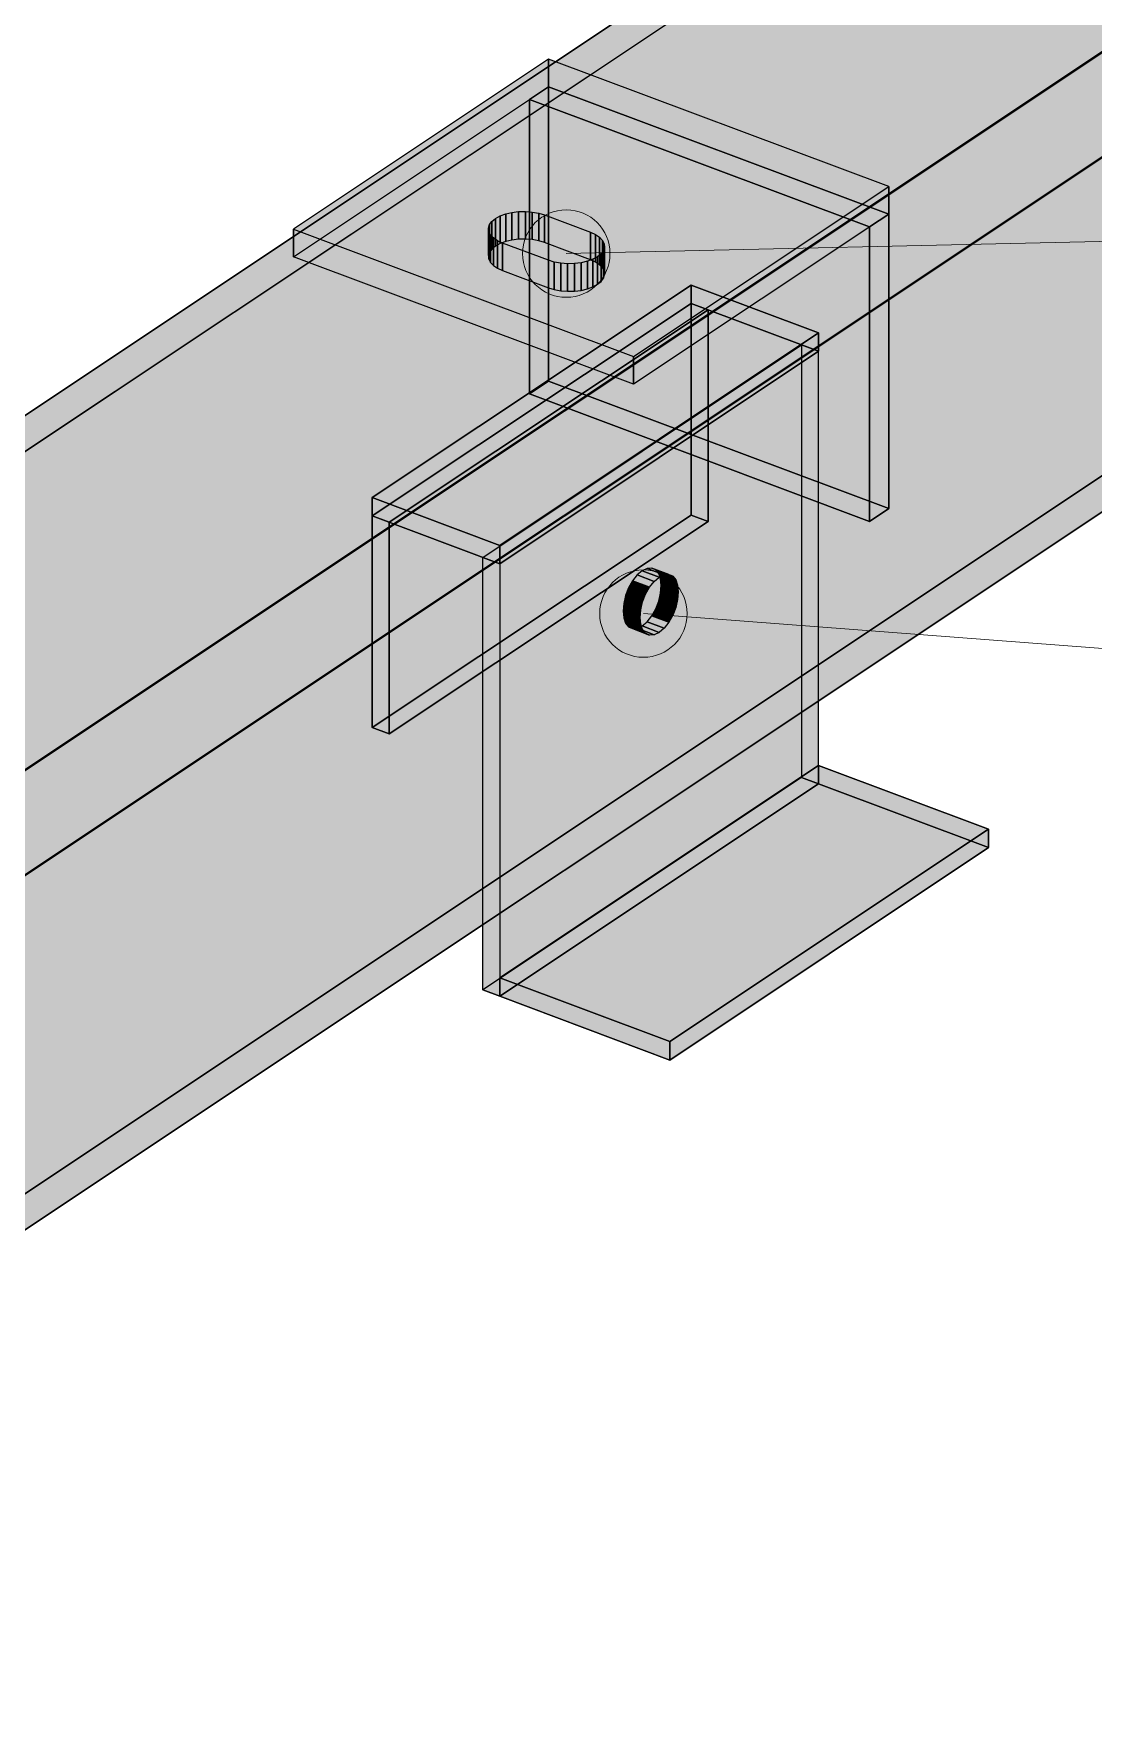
# Model space of a CAD drawing. Header units: millimetres. Extents: x 50 to 612415, y 2 to 4150.
# Drawn here: x 506157.2 to 506290.4, y 2927.3 to 3138.7 of the extents above; entities that cross this region are included whole.
import ezdxf

# ---------------------------------------------------------------- set-up
doc = ezdxf.new("R2010")
doc.units = ezdxf.units.MM
for name, color, linetype, lineweight in [('DIM', 7, 'Continuous', 13), ('HATCH', 8, 'Continuous', 9), ('OUTLINE', 7, 'Continuous', 25)]:
    doc.layers.add(name, color=color, linetype=linetype, lineweight=lineweight)

msp = doc.modelspace()

# ---------------------------------------------------------------- hatches: boundary and pattern name
at = {"layer": 'HATCH', "true_color": 0x46848e}
for points in [[(506092.825, 2990.621), (506092.825, 3048.495), (506471.332, 3300.833), (506471.332, 3242.959)], [(506094.963, 3045.378), (506094.963, 2992.134), (506473.47, 3244.472), (506473.47, 3297.716)], [(506135.594, 3032.456), (506135.594, 2974.583), (506514.101, 3226.921), (506514.101, 3284.794)], [(506133.455, 2977.7), (506133.455, 3030.943), (506511.962, 3283.281), (506511.962, 3230.038)], [(506189.857, 3110.631), (506221.934, 3132.015), (506221.934, 3135.488), (506189.857, 3114.103)], [(506221.934, 3094.976), (506219.528, 3093.372), (506219.528, 3130.412), (506221.934, 3132.015)], [(506264.703, 3115.977), (506232.626, 3094.592), (506232.626, 3098.065), (506264.703, 3119.449)], [(506262.297, 3077.334), (506264.703, 3078.938), (506264.703, 3115.977), (506262.297, 3114.373)], [(506214.985, 3109.521), (506215.496, 3109.172), (506215.496, 3112.644), (506214.985, 3112.993)], [(506228.349, 3109.603), (506227.837, 3109.951), (506227.837, 3113.424), (506228.349, 3113.075)], [(506239.844, 3104.751), (506199.747, 3078.02), (506199.747, 3080.335), (506239.844, 3107.066)], [(506239.844, 3078.129), (506199.747, 3051.398), (506199.747, 3078.02), (506239.844, 3104.751)], [(506201.886, 3050.596), (506241.982, 3077.327), (506241.982, 3103.949), (506201.886, 3077.218)], [(506253.744, 3099.538), (506253.744, 3045.137), (506213.647, 3018.406)], [(506235.397, 3066.332), (506253.744, 3099.538), (506213.647, 3018.406)], [(506234.898, 3071.463), (506213.647, 3072.808), (506253.744, 3099.538)], [(506215.786, 3072.006), (506255.882, 3098.737), (506255.882, 3101.052), (506215.786, 3074.321)], [(506235.397, 3071.243), (506234.898, 3071.463), (506253.744, 3099.538)], [(506235.397, 3066.332), (506235.779, 3067.306), (506253.744, 3099.538)], [(506235.779, 3070.779), (506235.397, 3071.243), (506253.744, 3099.538)], [(506235.779, 3067.306), (506236.019, 3068.304), (506253.744, 3099.538)], [(506236.019, 3070.101), (506235.779, 3070.779), (506253.744, 3099.538)], [(506236.019, 3068.304), (506236.101, 3069.257), (506253.744, 3099.538)], [(506236.101, 3069.257), (506236.019, 3070.101), (506253.744, 3099.538)], [(506215.786, 3017.605), (506255.882, 3044.335), (506255.882, 3098.737)], [(506215.786, 3017.605), (506255.882, 3098.737), (506237.535, 3065.53)], [(506255.882, 3098.737), (506215.786, 3072.006), (506237.037, 3070.661)], [(506255.882, 3098.737), (506237.037, 3070.661), (506237.535, 3070.441)], [(506255.882, 3098.737), (506237.917, 3066.504), (506237.535, 3065.53)], [(506255.882, 3098.737), (506237.535, 3070.441), (506237.917, 3069.977)], [(506255.882, 3098.737), (506238.158, 3067.502), (506237.917, 3066.504)], [(506255.882, 3098.737), (506237.917, 3069.977), (506238.158, 3069.3)], [(506255.882, 3098.737), (506238.24, 3068.455), (506238.158, 3067.502)], [(506255.882, 3098.737), (506238.158, 3069.3), (506238.24, 3068.455)], [(506234.898, 3071.463), (506234.318, 3071.423), (506213.647, 3072.808)], [(506234.318, 3071.423), (506233.695, 3071.126), (506213.647, 3072.808)], [(506233.695, 3071.126), (506233.073, 3070.593), (506213.647, 3072.808)], [(506233.073, 3070.593), (506232.493, 3069.859), (506213.647, 3072.808)], [(506231.612, 3068.001), (506213.647, 3018.406), (506213.647, 3072.808)], [(506232.493, 3069.859), (506231.994, 3068.975), (506213.647, 3072.808)], [(506231.994, 3068.975), (506231.612, 3068.001), (506213.647, 3072.808)], [(506215.786, 3072.006), (506236.457, 3070.621), (506237.037, 3070.661)], [(506215.786, 3072.006), (506235.834, 3070.324), (506236.457, 3070.621)], [(506215.786, 3072.006), (506235.211, 3069.791), (506235.834, 3070.324)], [(506215.786, 3072.006), (506234.631, 3069.057), (506235.211, 3069.791)], [(506215.786, 3072.006), (506215.786, 3017.605), (506233.75, 3067.199)], [(506215.786, 3072.006), (506234.133, 3068.173), (506234.631, 3069.057)], [(506215.786, 3072.006), (506233.75, 3067.199), (506234.133, 3068.173)], [(506236.101, 3069.257), (506236.019, 3070.101), (506238.158, 3069.3), (506238.24, 3068.455)], [(506231.612, 3068.001), (506231.372, 3067.003), (506213.647, 3018.406)], [(506231.372, 3067.003), (506231.29, 3066.05), (506213.647, 3018.406)], [(506234.898, 3065.448), (506235.397, 3066.332), (506213.647, 3018.406)], [(506213.647, 3018.406), (506231.29, 3066.05), (506231.372, 3065.206)], [(506215.786, 3017.605), (506233.51, 3066.201), (506233.75, 3067.199)], [(506215.786, 3017.605), (506233.428, 3065.248), (506233.51, 3066.201)], [(506231.29, 3066.05), (506231.372, 3065.206), (506233.51, 3064.404), (506233.428, 3065.248)], [(506234.318, 3064.715), (506234.898, 3065.448), (506213.647, 3018.406)], [(506213.647, 3018.406), (506231.372, 3065.206), (506231.612, 3064.528)], [(506233.695, 3064.181), (506234.318, 3064.715), (506213.647, 3018.406)], [(506213.647, 3018.406), (506231.612, 3064.528), (506231.994, 3064.064)], [(506233.073, 3063.884), (506233.695, 3064.181), (506213.647, 3018.406)], [(506231.994, 3064.064), (506232.493, 3063.844), (506213.647, 3018.406)], [(506232.493, 3063.844), (506233.073, 3063.884), (506213.647, 3018.406)], [(506215.786, 3017.605), (506237.535, 3065.53), (506237.037, 3064.646)], [(506233.51, 3064.404), (506233.428, 3065.248), (506215.786, 3017.605)], [(506215.786, 3017.605), (506237.037, 3064.646), (506236.457, 3063.913)], [(506233.75, 3063.726), (506233.51, 3064.404), (506215.786, 3017.605)], [(506215.786, 3017.605), (506236.457, 3063.913), (506235.834, 3063.379)], [(506234.133, 3063.262), (506233.75, 3063.726), (506215.786, 3017.605)], [(506215.786, 3017.605), (506235.834, 3063.379), (506235.211, 3063.082)], [(506215.786, 3017.605), (506234.631, 3063.042), (506234.133, 3063.262)], [(506215.786, 3017.605), (506235.211, 3063.082), (506234.631, 3063.042)], [(506255.882, 3044.335), (506215.786, 3017.605), (506215.786, 3019.92), (506255.882, 3046.65)], [(506237.17, 3009.585), (506277.267, 3036.316), (506277.267, 3038.631), (506237.17, 3011.9)]]:
    msp.add_hatch(color=145, dxfattribs=at).paths.add_polyline_path(points)
at = {"layer": 'HATCH', "true_color": 0x468f99}
for points in [[(506092.825, 3048.495), (506135.594, 3032.456), (506514.101, 3284.794), (506471.332, 3300.833)], [(506133.455, 3030.943), (506094.963, 3045.378), (506473.47, 3297.716), (506511.962, 3283.281)], [(506094.963, 2992.134), (506133.455, 2977.7), (506511.962, 3230.038), (506473.47, 3244.472)], [(506135.594, 2974.583), (506092.825, 2990.621), (506471.332, 3242.959), (506514.101, 3226.921)], [(506221.934, 3135.488), (506189.857, 3114.103), (506218.156, 3116.3)], [(506221.934, 3135.488), (506218.156, 3116.3), (506219.02, 3116.319)], [(506221.934, 3135.488), (506219.02, 3116.319), (506219.874, 3116.253)], [(506221.934, 3135.488), (506219.874, 3116.253), (506220.687, 3116.105)], [(506221.934, 3135.488), (506220.687, 3116.105), (506221.426, 3115.881)], [(506221.934, 3135.488), (506221.426, 3115.881), (506227.2, 3113.716)], [(506264.703, 3119.449), (506221.934, 3135.488), (506228.92, 3112.263)], [(506221.934, 3135.488), (506227.2, 3113.716), (506227.837, 3113.424)], [(506221.934, 3135.488), (506227.837, 3113.424), (506228.349, 3113.075)], [(506221.934, 3135.488), (506228.349, 3113.075), (506228.714, 3112.683)], [(506221.934, 3135.488), (506228.714, 3112.683), (506228.92, 3112.263)], [(506218.156, 3112.827), (506189.857, 3110.631), (506221.934, 3132.015)], [(506219.02, 3112.846), (506218.156, 3112.827), (506221.934, 3132.015)], [(506219.874, 3112.78), (506219.02, 3112.846), (506221.934, 3132.015)], [(506221.934, 3132.015), (506219.528, 3130.412), (506262.297, 3114.373)], [(506220.687, 3112.633), (506219.874, 3112.78), (506221.934, 3132.015)], [(506221.426, 3112.408), (506220.687, 3112.633), (506221.934, 3132.015)], [(506227.2, 3110.243), (506221.426, 3112.408), (506221.934, 3132.015)], [(506221.934, 3132.015), (506262.297, 3114.373), (506264.703, 3115.977)], [(506228.92, 3108.791), (506221.934, 3132.015), (506264.703, 3115.977)], [(506227.837, 3109.951), (506227.2, 3110.243), (506221.934, 3132.015)], [(506228.349, 3109.603), (506227.837, 3109.951), (506221.934, 3132.015)], [(506228.714, 3109.211), (506228.349, 3109.603), (506221.934, 3132.015)], [(506228.92, 3108.791), (506228.714, 3109.211), (506221.934, 3132.015)], [(506264.703, 3119.449), (506227.498, 3110.309), (506226.801, 3110.054)], [(506232.626, 3098.065), (506264.703, 3119.449), (506226.801, 3110.054)], [(506264.703, 3119.449), (506228.082, 3110.628), (506227.498, 3110.309)], [(506264.703, 3119.449), (506228.531, 3110.998), (506228.082, 3110.628)], [(506264.703, 3119.449), (506228.826, 3111.404), (506228.531, 3110.998)], [(506264.703, 3119.449), (506228.958, 3111.831), (506228.826, 3111.404)], [(506264.703, 3119.449), (506228.92, 3112.263), (506228.958, 3111.831)], [(506189.857, 3114.103), (506217.316, 3116.197), (506218.156, 3116.3)], [(506189.857, 3114.103), (506216.533, 3116.014), (506217.316, 3116.197)], [(506189.857, 3114.103), (506215.835, 3115.759), (506216.533, 3116.014)], [(506189.857, 3114.103), (506215.251, 3115.44), (506215.835, 3115.759)], [(506214.803, 3115.07), (506215.251, 3115.44), (506189.857, 3114.103)], [(506214.507, 3114.664), (506214.803, 3115.07), (506189.857, 3114.103)], [(506214.376, 3114.237), (506214.507, 3114.664), (506189.857, 3114.103)], [(506214.414, 3113.805), (506214.376, 3114.237), (506189.857, 3114.103)], [(506226.801, 3106.581), (506227.498, 3106.837), (506264.703, 3115.977)], [(506226.801, 3106.581), (506264.703, 3115.977), (506232.626, 3094.592)], [(506227.498, 3106.837), (506228.082, 3107.156), (506264.703, 3115.977)], [(506228.082, 3107.156), (506228.531, 3107.525), (506264.703, 3115.977)], [(506228.531, 3107.525), (506228.826, 3107.932), (506264.703, 3115.977)], [(506228.826, 3107.932), (506228.958, 3108.359), (506264.703, 3115.977)], [(506228.958, 3108.359), (506228.92, 3108.791), (506264.703, 3115.977)], [(506189.857, 3114.103), (506214.619, 3113.385), (506214.414, 3113.805)], [(506189.857, 3114.103), (506214.985, 3112.993), (506214.619, 3113.385)], [(506189.857, 3114.103), (506232.626, 3098.065), (506214.985, 3112.993)], [(506218.156, 3112.827), (506217.316, 3112.725), (506189.857, 3110.631)], [(506217.316, 3112.725), (506216.533, 3112.542), (506189.857, 3110.631)], [(506216.533, 3112.542), (506215.835, 3112.286), (506189.857, 3110.631)], [(506215.835, 3112.286), (506215.251, 3111.967), (506189.857, 3110.631)], [(506232.626, 3098.065), (506215.496, 3112.644), (506214.985, 3112.993)], [(506232.626, 3098.065), (506216.133, 3112.352), (506215.496, 3112.644)], [(506232.626, 3098.065), (506221.907, 3110.187), (506216.133, 3112.352)], [(506189.857, 3110.631), (506215.251, 3111.967), (506214.803, 3111.598)], [(506189.857, 3110.631), (506214.803, 3111.598), (506214.507, 3111.191)], [(506189.857, 3110.631), (506214.507, 3111.191), (506214.376, 3110.764)], [(506189.857, 3110.631), (506214.376, 3110.764), (506214.414, 3110.332)], [(506214.414, 3110.332), (506214.619, 3109.912), (506189.857, 3110.631)], [(506214.619, 3109.912), (506214.985, 3109.521), (506189.857, 3110.631)], [(506214.985, 3109.521), (506232.626, 3094.592), (506189.857, 3110.631)], [(506232.626, 3098.065), (506222.646, 3109.963), (506221.907, 3110.187)], [(506232.626, 3098.065), (506223.459, 3109.815), (506222.646, 3109.963)], [(506232.626, 3098.065), (506226.801, 3110.054), (506226.017, 3109.871)], [(506214.985, 3109.521), (506215.496, 3109.172), (506232.626, 3094.592)], [(506215.496, 3109.172), (506216.133, 3108.88), (506232.626, 3094.592)], [(506216.133, 3108.88), (506221.907, 3106.715), (506232.626, 3094.592)], [(506232.626, 3098.065), (506224.314, 3109.749), (506223.459, 3109.815)], [(506232.626, 3098.065), (506225.177, 3109.768), (506224.314, 3109.749)], [(506232.626, 3098.065), (506226.017, 3109.871), (506225.177, 3109.768)], [(506239.844, 3107.066), (506199.747, 3080.335), (506215.786, 3074.321)], [(506239.844, 3107.066), (506215.786, 3074.321), (506255.882, 3101.052)], [(506221.907, 3106.715), (506222.646, 3106.491), (506232.626, 3094.592)], [(506222.646, 3106.491), (506223.459, 3106.343), (506232.626, 3094.592)], [(506223.459, 3106.343), (506224.314, 3106.277), (506232.626, 3094.592)], [(506224.314, 3106.277), (506225.177, 3106.296), (506232.626, 3094.592)], [(506225.177, 3106.296), (506226.017, 3106.399), (506232.626, 3094.592)], [(506226.017, 3106.399), (506226.801, 3106.581), (506232.626, 3094.592)], [(506239.844, 3104.751), (506199.747, 3078.02), (506201.886, 3077.218)], [(506215.786, 3072.006), (506199.747, 3078.02), (506239.844, 3104.751)], [(506239.844, 3104.751), (506201.886, 3077.218), (506241.982, 3103.949)], [(506255.882, 3098.737), (506215.786, 3072.006), (506239.844, 3104.751)], [(506213.647, 3072.808), (506253.744, 3099.538), (506255.882, 3098.737), (506215.786, 3072.006)], [(506262.297, 3077.334), (506219.528, 3093.372), (506221.934, 3094.976)], [(506264.703, 3078.938), (506262.297, 3077.334), (506221.934, 3094.976)], [(506201.886, 3050.596), (506199.747, 3051.398), (506239.844, 3078.129)], [(506241.982, 3077.327), (506201.886, 3050.596), (506239.844, 3078.129)], [(506255.882, 3046.65), (506215.786, 3019.92), (506237.17, 3011.9)], [(506255.882, 3046.65), (506237.17, 3011.9), (506277.267, 3038.631)], [(506253.744, 3045.137), (506213.647, 3018.406), (506215.786, 3017.605), (506255.882, 3044.335)], [(506237.17, 3009.585), (506215.786, 3017.605), (506255.882, 3044.335)], [(506277.267, 3036.316), (506237.17, 3009.585), (506255.882, 3044.335)]]:
    msp.add_hatch(color=135, dxfattribs=at).paths.add_polyline_path(points)
at = {"layer": 'HATCH', "true_color": 0x468690}
for points in [[(506221.934, 3132.015), (506264.703, 3115.977), (506264.703, 3119.449), (506221.934, 3135.488)], [(506264.703, 3078.938), (506221.934, 3094.976), (506221.934, 3132.015), (506264.703, 3115.977)], [(506219.528, 3093.372), (506262.297, 3077.334), (506262.297, 3114.373), (506219.528, 3130.412)], [(506216.533, 3112.542), (506215.835, 3112.286), (506215.835, 3115.759), (506216.533, 3116.014)], [(506227.2, 3110.243), (506221.426, 3112.408), (506221.426, 3115.881), (506227.2, 3113.716)], [(506232.626, 3094.592), (506189.857, 3110.631), (506189.857, 3114.103), (506232.626, 3098.065)], [(506216.133, 3108.88), (506221.907, 3106.715), (506221.907, 3110.187), (506216.133, 3112.352)], [(506226.801, 3106.581), (506227.498, 3106.837), (506227.498, 3110.309), (506226.801, 3110.054)], [(506255.882, 3098.737), (506239.844, 3104.751), (506239.844, 3107.066), (506255.882, 3101.052)], [(506241.982, 3077.327), (506239.844, 3078.129), (506239.844, 3104.751), (506241.982, 3103.949)], [(506253.744, 3099.538), (506253.744, 3045.137), (506255.882, 3044.335), (506255.882, 3098.737)], [(506199.747, 3078.02), (506215.786, 3072.006), (506215.786, 3074.321), (506199.747, 3080.335)], [(506199.747, 3051.398), (506201.886, 3050.596), (506201.886, 3077.218), (506199.747, 3078.02)], [(506213.647, 3018.406), (506213.647, 3072.808), (506215.786, 3072.006), (506215.786, 3017.605)], [(506277.267, 3036.316), (506255.882, 3044.335), (506255.882, 3046.65), (506277.267, 3038.631)], [(506215.786, 3017.605), (506237.17, 3009.585), (506237.17, 3011.9), (506215.786, 3019.92)]]:
    msp.add_hatch(color=145, dxfattribs=at).paths.add_polyline_path(points)
at = {"layer": 'HATCH', "true_color": 0x468892}
for points in [[(506218.156, 3112.827), (506217.316, 3112.725), (506217.316, 3116.197), (506218.156, 3116.3)], [(506219.02, 3112.846), (506218.156, 3112.827), (506218.156, 3116.3), (506219.02, 3116.319)], [(506219.874, 3112.78), (506219.02, 3112.846), (506219.02, 3116.319), (506219.874, 3116.253)], [(506223.459, 3106.343), (506224.314, 3106.277), (506224.314, 3109.749), (506223.459, 3109.815)], [(506224.314, 3106.277), (506225.177, 3106.296), (506225.177, 3109.768), (506224.314, 3109.749)], [(506225.177, 3106.296), (506226.017, 3106.399), (506226.017, 3109.871), (506225.177, 3109.768)], [(506236.019, 3068.304), (506236.101, 3069.257), (506238.24, 3068.455), (506238.158, 3067.502)], [(506231.372, 3067.003), (506231.29, 3066.05), (506233.428, 3065.248), (506233.51, 3066.201)]]:
    msp.add_hatch(color=145, dxfattribs=at).paths.add_polyline_path(points)
at = {"layer": 'HATCH', "true_color": 0x46808a}
for points in [[(506214.507, 3111.191), (506214.376, 3110.764), (506214.376, 3114.237), (506214.507, 3114.664)], [(506228.826, 3107.932), (506228.958, 3108.359), (506228.958, 3111.831), (506228.826, 3111.404)]]:
    msp.add_hatch(color=137, dxfattribs=at).paths.add_polyline_path(points)
at = {"layer": 'HATCH', "true_color": 0x467f89}
for points in [[(506214.376, 3110.764), (506214.414, 3110.332), (506214.414, 3113.805), (506214.376, 3114.237)], [(506228.958, 3108.359), (506228.92, 3108.791), (506228.92, 3112.263), (506228.958, 3111.831)]]:
    msp.add_hatch(color=137, dxfattribs=at).paths.add_polyline_path(points)
at = {"layer": 'HATCH', "true_color": 0x46828c}
for points in [[(506214.803, 3111.598), (506214.507, 3111.191), (506214.507, 3114.664), (506214.803, 3115.07)], [(506228.531, 3107.525), (506228.826, 3107.932), (506228.826, 3111.404), (506228.531, 3110.998)]]:
    msp.add_hatch(color=145, dxfattribs=at).paths.add_polyline_path(points)
at = {"layer": 'HATCH', "true_color": 0x46848d}
for points in [[(506215.251, 3111.967), (506214.803, 3111.598), (506214.803, 3115.07), (506215.251, 3115.44)], [(506228.082, 3107.156), (506228.531, 3107.525), (506228.531, 3110.998), (506228.082, 3110.628)]]:
    msp.add_hatch(color=145, dxfattribs=at).paths.add_polyline_path(points)
at = {"layer": 'HATCH', "true_color": 0x46858f}
for points in [[(506215.835, 3112.286), (506215.251, 3111.967), (506215.251, 3115.44), (506215.835, 3115.759)], [(506227.498, 3106.837), (506228.082, 3107.156), (506228.082, 3110.628), (506227.498, 3110.309)]]:
    msp.add_hatch(color=145, dxfattribs=at).paths.add_polyline_path(points)
at = {"layer": 'HATCH', "true_color": 0x468791}
for points in [[(506217.316, 3112.725), (506216.533, 3112.542), (506216.533, 3116.014), (506217.316, 3116.197)], [(506220.687, 3112.633), (506219.874, 3112.78), (506219.874, 3116.253), (506220.687, 3116.105)], [(506221.426, 3112.408), (506220.687, 3112.633), (506220.687, 3116.105), (506221.426, 3115.881)], [(506221.907, 3106.715), (506222.646, 3106.491), (506222.646, 3109.963), (506221.907, 3110.187)], [(506222.646, 3106.491), (506223.459, 3106.343), (506223.459, 3109.815), (506222.646, 3109.963)], [(506226.017, 3106.399), (506226.801, 3106.581), (506226.801, 3110.054), (506226.017, 3109.871)], [(506235.397, 3071.243), (506234.898, 3071.463), (506237.037, 3070.661), (506237.535, 3070.441)], [(506231.994, 3064.064), (506232.493, 3063.844), (506234.631, 3063.042), (506234.133, 3063.262)]]:
    msp.add_hatch(color=145, dxfattribs=at).paths.add_polyline_path(points)
at = {"layer": 'HATCH', "true_color": 0x46818b}
for points in [[(506214.414, 3110.332), (506214.619, 3109.912), (506214.619, 3113.385), (506214.414, 3113.805)], [(506228.92, 3108.791), (506228.714, 3109.211), (506228.714, 3112.683), (506228.92, 3112.263)]]:
    msp.add_hatch(color=137, dxfattribs=at).paths.add_polyline_path(points)
at = {"layer": 'HATCH', "true_color": 0x46838c}
for points in [[(506214.619, 3109.912), (506214.985, 3109.521), (506214.985, 3112.993), (506214.619, 3113.385)], [(506228.714, 3109.211), (506228.349, 3109.603), (506228.349, 3113.075), (506228.714, 3112.683)], [(506235.779, 3070.779), (506235.397, 3071.243), (506237.535, 3070.441), (506237.917, 3069.977)], [(506231.612, 3064.528), (506231.994, 3064.064), (506234.133, 3063.262), (506233.75, 3063.726)]]:
    msp.add_hatch(color=145, dxfattribs=at).paths.add_polyline_path(points)
at = {"layer": 'HATCH', "true_color": 0x46868f}
for points in [[(506215.496, 3109.172), (506216.133, 3108.88), (506216.133, 3112.352), (506215.496, 3112.644)], [(506227.837, 3109.951), (506227.2, 3110.243), (506227.2, 3113.716), (506227.837, 3113.424)]]:
    msp.add_hatch(color=145, dxfattribs=at).paths.add_polyline_path(points)
at = {"layer": 'HATCH', "true_color": 0x46909a}
for points in [[(506232.493, 3069.859), (506231.994, 3068.975), (506234.133, 3068.173), (506234.631, 3069.057)], [(506234.898, 3065.448), (506235.397, 3066.332), (506237.535, 3065.53), (506237.037, 3064.646)]]:
    msp.add_hatch(color=135, dxfattribs=at).paths.add_polyline_path(points)
at = {"layer": 'HATCH', "true_color": 0x46909b}
for points in [[(506233.073, 3070.593), (506232.493, 3069.859), (506234.631, 3069.057), (506235.211, 3069.791)], [(506234.318, 3064.715), (506234.898, 3065.448), (506237.037, 3064.646), (506236.457, 3063.913)]]:
    msp.add_hatch(color=135, dxfattribs=at).paths.add_polyline_path(points)
at = {"layer": 'HATCH', "true_color": 0x468f9a}
for points in [[(506233.695, 3071.126), (506233.073, 3070.593), (506235.211, 3069.791), (506235.834, 3070.324)], [(506233.695, 3064.181), (506234.318, 3064.715), (506236.457, 3063.913), (506235.834, 3063.379)]]:
    msp.add_hatch(color=135, dxfattribs=at).paths.add_polyline_path(points)
at = {"layer": 'HATCH', "true_color": 0x468e98}
for points in [[(506234.318, 3071.423), (506233.695, 3071.126), (506235.834, 3070.324), (506236.457, 3070.621)], [(506233.073, 3063.884), (506233.695, 3064.181), (506235.834, 3063.379), (506235.211, 3063.082)]]:
    msp.add_hatch(color=145, dxfattribs=at).paths.add_polyline_path(points)
at = {"layer": 'HATCH', "true_color": 0x468b95}
for points in [[(506234.898, 3071.463), (506234.318, 3071.423), (506236.457, 3070.621), (506237.037, 3070.661)], [(506232.493, 3063.844), (506233.073, 3063.884), (506235.211, 3063.082), (506234.631, 3063.042)]]:
    msp.add_hatch(color=145, dxfattribs=at).paths.add_polyline_path(points)
at = {"layer": 'HATCH', "true_color": 0x468089}
for points in [[(506236.019, 3070.101), (506235.779, 3070.779), (506237.917, 3069.977), (506238.158, 3069.3)], [(506231.372, 3065.206), (506231.612, 3064.528), (506233.75, 3063.726), (506233.51, 3064.404)]]:
    msp.add_hatch(color=137, dxfattribs=at).paths.add_polyline_path(points)
at = {"layer": 'HATCH', "true_color": 0x468c96}
for points in [[(506231.612, 3068.001), (506231.372, 3067.003), (506233.51, 3066.201), (506233.75, 3067.199)], [(506235.779, 3067.306), (506236.019, 3068.304), (506238.158, 3067.502), (506237.917, 3066.504)]]:
    msp.add_hatch(color=145, dxfattribs=at).paths.add_polyline_path(points)
at = {"layer": 'HATCH', "true_color": 0x468e99}
for points in [[(506231.994, 3068.975), (506231.612, 3068.001), (506233.75, 3067.199), (506234.133, 3068.173)], [(506235.397, 3066.332), (506235.779, 3067.306), (506237.917, 3066.504), (506237.535, 3065.53)]]:
    msp.add_hatch(color=145, dxfattribs=at).paths.add_polyline_path(points)

# ---------------------------------------------------------------- linework, layer by layer
at = {"layer": 'DIM'}
for points in [[(506224.149, 3111.023), (508800, 3170), (508900, 3170)], [(506233.856, 3065.741), (508800, 2870), (508900, 2870)]]:
    msp.add_lwpolyline(points, dxfattribs=at)
for centre in [(506224.149, 3111.023), (506233.856, 3065.741)]:
    msp.add_circle(centre, 5.5, dxfattribs=at)
at = {"layer": 'OUTLINE', "color": 139, "true_color": 0x42544a}
for p, q in [((506092.825, 3048.495), (506471.332, 3300.833)), ((506471.332, 3300.833), (506092.825, 3048.495)), ((506473.47, 3297.716), (506094.963, 3045.378)), ((506094.963, 3045.378), (506473.47, 3297.716)), ((506514.101, 3284.794), (506135.594, 3032.456)), ((506135.594, 3032.456), (506514.101, 3284.794)), ((506133.455, 3030.943), (506511.962, 3283.281)), ((506511.962, 3283.281), (506133.455, 3030.943)), ((506473.47, 3244.472), (506094.963, 2992.134)), ((506094.963, 2992.134), (506473.47, 3244.472)), ((506092.825, 2990.621), (506471.332, 3242.959)), ((506471.332, 3242.959), (506092.825, 2990.621)), ((506133.455, 2977.7), (506511.962, 3230.038)), ((506511.962, 3230.038), (506133.455, 2977.7)), ((506514.101, 3226.921), (506135.594, 2974.583)), ((506135.594, 2974.583), (506514.101, 3226.921)), ((506221.934, 3135.488), (506189.857, 3114.103)), ((506221.934, 3135.488), (506189.857, 3114.103)), ((506264.703, 3119.449), (506221.934, 3135.488)), ((506221.934, 3135.488), (506221.934, 3132.015)), ((506221.934, 3132.015), (506221.934, 3135.488)), ((506264.703, 3119.449), (506221.934, 3135.488)), ((506189.857, 3110.631), (506221.934, 3132.015)), ((506189.857, 3110.631), (506221.934, 3132.015)), ((506219.528, 3130.412), (506221.934, 3132.015)), ((506221.934, 3132.015), (506219.528, 3130.412)), ((506221.934, 3132.015), (506221.934, 3094.976)), ((506221.934, 3094.976), (506221.934, 3132.015)), ((506221.934, 3132.015), (506264.703, 3115.977)), ((506221.934, 3132.015), (506264.703, 3115.977)), ((506264.703, 3115.977), (506221.934, 3132.015)), ((506221.934, 3132.015), (506264.703, 3115.977)), ((506219.528, 3093.372), (506219.528, 3130.412)), ((506262.297, 3114.373), (506219.528, 3130.412)), ((506219.528, 3130.412), (506219.528, 3093.372)), ((506219.528, 3130.412), (506262.297, 3114.373)), ((506232.626, 3098.065), (506264.703, 3119.449)), ((506232.626, 3098.065), (506264.703, 3119.449)), ((506264.703, 3115.977), (506264.703, 3119.449)), ((506264.703, 3119.449), (506264.703, 3115.977)), ((506217.316, 3116.197), (506218.156, 3116.3)), ((506217.316, 3116.197), (506218.156, 3116.3)), ((506218.156, 3116.3), (506219.02, 3116.319)), ((506218.156, 3116.3), (506219.02, 3116.319)), ((506218.156, 3112.827), (506218.156, 3116.3)), ((506218.156, 3116.3), (506218.156, 3112.827)), ((506219.02, 3116.319), (506219.874, 3116.253)), ((506219.02, 3116.319), (506219.02, 3112.846)), ((506219.02, 3112.846), (506219.02, 3116.319)), ((506219.02, 3116.319), (506219.874, 3116.253)), ((506214.376, 3114.237), (506214.507, 3114.664)), ((506214.376, 3114.237), (506214.507, 3114.664)), ((506214.376, 3110.764), (506214.376, 3114.237)), ((506214.414, 3113.805), (506214.376, 3114.237)), ((506214.376, 3114.237), (506214.376, 3110.764)), ((506214.414, 3113.805), (506214.376, 3114.237)), ((506214.507, 3114.664), (506214.803, 3115.07)), ((506214.507, 3114.664), (506214.803, 3115.07)), ((506214.507, 3111.191), (506214.507, 3114.664)), ((506214.507, 3114.664), (506214.507, 3111.191)), ((506214.803, 3115.07), (506215.251, 3115.44)), ((506214.803, 3115.07), (506215.251, 3115.44)), ((506214.803, 3111.598), (506214.803, 3115.07)), ((506214.803, 3115.07), (506214.803, 3111.598)), ((506215.251, 3115.44), (506215.835, 3115.759)), ((506215.251, 3115.44), (506215.835, 3115.759)), ((506215.251, 3111.967), (506215.251, 3115.44)), ((506215.251, 3115.44), (506215.251, 3111.967)), ((506215.835, 3115.759), (506216.533, 3116.014)), ((506215.835, 3115.759), (506216.533, 3116.014)), ((506215.835, 3112.286), (506215.835, 3115.759)), ((506215.835, 3115.759), (506215.835, 3112.286)), ((506216.533, 3116.014), (506217.316, 3116.197)), ((506216.533, 3116.014), (506217.316, 3116.197)), ((506216.533, 3112.542), (506216.533, 3116.014)), ((506216.533, 3116.014), (506216.533, 3112.542)), ((506217.316, 3112.725), (506217.316, 3116.197)), ((506217.316, 3116.197), (506217.316, 3112.725)), ((506219.874, 3116.253), (506220.687, 3116.105)), ((506219.874, 3116.253), (506219.874, 3112.78)), ((506219.874, 3112.78), (506219.874, 3116.253)), ((506219.874, 3116.253), (506220.687, 3116.105)), ((506220.687, 3116.105), (506221.426, 3115.881)), ((506220.687, 3116.105), (506220.687, 3112.633)), ((506220.687, 3112.633), (506220.687, 3116.105)), ((506220.687, 3116.105), (506221.426, 3115.881)), ((506221.426, 3115.881), (506227.2, 3113.716)), ((506221.426, 3115.881), (506221.426, 3112.408)), ((506221.426, 3112.408), (506221.426, 3115.881)), ((506221.426, 3115.881), (506227.2, 3113.716)), ((506264.703, 3115.977), (506232.626, 3094.592)), ((506264.703, 3115.977), (506232.626, 3094.592)), ((506264.703, 3115.977), (506262.297, 3114.373)), ((506262.297, 3114.373), (506264.703, 3115.977)), ((506262.297, 3077.334), (506262.297, 3114.373)), ((506262.297, 3114.373), (506262.297, 3077.334)), ((506264.703, 3115.977), (506264.703, 3078.938)), ((506264.703, 3078.938), (506264.703, 3115.977)), ((506189.857, 3114.103), (506189.857, 3110.631)), ((506189.857, 3114.103), (506232.626, 3098.065)), ((506189.857, 3110.631), (506189.857, 3114.103)), ((506189.857, 3114.103), (506232.626, 3098.065)), ((506214.414, 3110.332), (506214.414, 3113.805)), ((506214.619, 3113.385), (506214.414, 3113.805)), ((506214.414, 3113.805), (506214.414, 3110.332)), ((506214.619, 3113.385), (506214.414, 3113.805)), ((506214.619, 3109.912), (506214.619, 3113.385)), ((506214.985, 3112.993), (506214.619, 3113.385)), ((506214.619, 3113.385), (506214.619, 3109.912)), ((506214.985, 3112.993), (506214.619, 3113.385)), ((506214.985, 3109.521), (506214.985, 3112.993)), ((506215.496, 3112.644), (506214.985, 3112.993)), ((506214.985, 3112.993), (506214.985, 3109.521)), ((506215.496, 3112.644), (506214.985, 3112.993)), ((506215.835, 3112.286), (506215.251, 3111.967)), ((506215.835, 3112.286), (506215.251, 3111.967)), ((506215.496, 3109.172), (506215.496, 3112.644)), ((506216.133, 3112.352), (506215.496, 3112.644)), ((506215.496, 3112.644), (506215.496, 3109.172)), ((506216.133, 3112.352), (506215.496, 3112.644)), ((506216.533, 3112.542), (506215.835, 3112.286)), ((506216.533, 3112.542), (506215.835, 3112.286)), ((506216.133, 3108.88), (506216.133, 3112.352)), ((506221.907, 3110.187), (506216.133, 3112.352)), ((506216.133, 3112.352), (506216.133, 3108.88)), ((506221.907, 3110.187), (506216.133, 3112.352)), ((506217.316, 3112.725), (506216.533, 3112.542)), ((506217.316, 3112.725), (506216.533, 3112.542)), ((506218.156, 3112.827), (506217.316, 3112.725)), ((506218.156, 3112.827), (506217.316, 3112.725)), ((506219.02, 3112.846), (506218.156, 3112.827)), ((506219.02, 3112.846), (506218.156, 3112.827)), ((506219.874, 3112.78), (506219.02, 3112.846)), ((506219.874, 3112.78), (506219.02, 3112.846)), ((506220.687, 3112.633), (506219.874, 3112.78)), ((506220.687, 3112.633), (506219.874, 3112.78)), ((506221.426, 3112.408), (506220.687, 3112.633)), ((506221.426, 3112.408), (506220.687, 3112.633)), ((506227.2, 3110.243), (506221.426, 3112.408)), ((506227.2, 3110.243), (506221.426, 3112.408)), ((506227.2, 3113.716), (506227.837, 3113.424)), ((506227.2, 3113.716), (506227.2, 3110.243)), ((506227.2, 3110.243), (506227.2, 3113.716)), ((506227.2, 3113.716), (506227.837, 3113.424)), ((506227.837, 3113.424), (506228.349, 3113.075)), ((506227.837, 3113.424), (506227.837, 3109.951)), ((506227.837, 3109.951), (506227.837, 3113.424)), ((506227.837, 3113.424), (506228.349, 3113.075)), ((506228.349, 3113.075), (506228.714, 3112.683)), ((506228.349, 3113.075), (506228.349, 3109.603)), ((506228.349, 3109.603), (506228.349, 3113.075)), ((506228.349, 3113.075), (506228.714, 3112.683)), ((506228.714, 3112.683), (506228.92, 3112.263)), ((506228.714, 3112.683), (506228.714, 3109.211)), ((506228.714, 3109.211), (506228.714, 3112.683)), ((506228.714, 3112.683), (506228.92, 3112.263)), ((506228.92, 3112.263), (506228.958, 3111.831)), ((506228.92, 3112.263), (506228.92, 3108.791)), ((506228.92, 3108.791), (506228.92, 3112.263)), ((506228.92, 3112.263), (506228.958, 3111.831)), ((506232.626, 3094.592), (506189.857, 3110.631)), ((506232.626, 3094.592), (506189.857, 3110.631)), ((506214.507, 3111.191), (506214.376, 3110.764)), ((506214.507, 3111.191), (506214.376, 3110.764)), ((506214.376, 3110.764), (506214.414, 3110.332)), ((506214.376, 3110.764), (506214.414, 3110.332)), ((506214.414, 3110.332), (506214.619, 3109.912)), ((506214.414, 3110.332), (506214.619, 3109.912)), ((506214.803, 3111.598), (506214.507, 3111.191)), ((506214.803, 3111.598), (506214.507, 3111.191)), ((506215.251, 3111.967), (506214.803, 3111.598)), ((506215.251, 3111.967), (506214.803, 3111.598)), ((506221.907, 3106.715), (506221.907, 3110.187)), ((506222.646, 3109.963), (506221.907, 3110.187)), ((506221.907, 3110.187), (506221.907, 3106.715)), ((506222.646, 3109.963), (506221.907, 3110.187)), ((506222.646, 3106.491), (506222.646, 3109.963)), ((506223.459, 3109.815), (506222.646, 3109.963)), ((506222.646, 3109.963), (506222.646, 3106.491)), ((506223.459, 3109.815), (506222.646, 3109.963)), ((506226.801, 3110.054), (506226.017, 3109.871)), ((506226.801, 3110.054), (506226.017, 3109.871)), ((506227.498, 3110.309), (506226.801, 3110.054)), ((506227.498, 3110.309), (506226.801, 3110.054)), ((506226.801, 3110.054), (506226.801, 3106.581)), ((506226.801, 3106.581), (506226.801, 3110.054)), ((506227.837, 3109.951), (506227.2, 3110.243)), ((506227.837, 3109.951), (506227.2, 3110.243)), ((506228.082, 3110.628), (506227.498, 3110.309)), ((506228.082, 3110.628), (506227.498, 3110.309)), ((506227.498, 3110.309), (506227.498, 3106.837)), ((506227.498, 3106.837), (506227.498, 3110.309)), ((506228.531, 3110.998), (506228.082, 3110.628)), ((506228.531, 3110.998), (506228.082, 3110.628)), ((506228.082, 3110.628), (506228.082, 3107.156)), ((506228.082, 3107.156), (506228.082, 3110.628)), ((506228.826, 3111.404), (506228.531, 3110.998)), ((506228.826, 3111.404), (506228.531, 3110.998)), ((506228.531, 3110.998), (506228.531, 3107.525)), ((506228.531, 3107.525), (506228.531, 3110.998)), ((506228.958, 3111.831), (506228.826, 3111.404)), ((506228.958, 3111.831), (506228.826, 3111.404)), ((506228.826, 3111.404), (506228.826, 3107.932)), ((506228.826, 3107.932), (506228.826, 3111.404)), ((506228.958, 3111.831), (506228.958, 3108.359)), ((506228.958, 3108.359), (506228.958, 3111.831)), ((506214.619, 3109.912), (506214.985, 3109.521)), ((506214.619, 3109.912), (506214.985, 3109.521)), ((506214.985, 3109.521), (506215.496, 3109.172)), ((506214.985, 3109.521), (506215.496, 3109.172)), ((506215.496, 3109.172), (506216.133, 3108.88)), ((506215.496, 3109.172), (506216.133, 3108.88)), ((506216.133, 3108.88), (506221.907, 3106.715)), ((506216.133, 3108.88), (506221.907, 3106.715)), ((506223.459, 3106.343), (506223.459, 3109.815)), ((506224.314, 3109.749), (506223.459, 3109.815)), ((506223.459, 3109.815), (506223.459, 3106.343)), ((506224.314, 3109.749), (506223.459, 3109.815)), ((506225.177, 3109.768), (506224.314, 3109.749)), ((506225.177, 3109.768), (506224.314, 3109.749)), ((506224.314, 3106.277), (506224.314, 3109.749)), ((506224.314, 3109.749), (506224.314, 3106.277)), ((506226.017, 3109.871), (506225.177, 3109.768)), ((506226.017, 3109.871), (506225.177, 3109.768)), ((506225.177, 3109.768), (506225.177, 3106.296)), ((506225.177, 3106.296), (506225.177, 3109.768)), ((506226.017, 3109.871), (506226.017, 3106.399)), ((506226.017, 3106.399), (506226.017, 3109.871)), ((506228.349, 3109.603), (506227.837, 3109.951)), ((506228.349, 3109.603), (506227.837, 3109.951)), ((506228.714, 3109.211), (506228.349, 3109.603)), ((506228.714, 3109.211), (506228.349, 3109.603)), ((506228.531, 3107.525), (506228.826, 3107.932)), ((506228.531, 3107.525), (506228.826, 3107.932)), ((506228.92, 3108.791), (506228.714, 3109.211)), ((506228.92, 3108.791), (506228.714, 3109.211)), ((506228.826, 3107.932), (506228.958, 3108.359)), ((506228.826, 3107.932), (506228.958, 3108.359)), ((506228.958, 3108.359), (506228.92, 3108.791)), ((506228.958, 3108.359), (506228.92, 3108.791)), ((506199.747, 3080.335), (506239.844, 3107.066)), ((506239.844, 3107.066), (506199.747, 3080.335)), ((506221.907, 3106.715), (506222.646, 3106.491)), ((506221.907, 3106.715), (506222.646, 3106.491)), ((506222.646, 3106.491), (506223.459, 3106.343)), ((506222.646, 3106.491), (506223.459, 3106.343)), ((506223.459, 3106.343), (506224.314, 3106.277)), ((506223.459, 3106.343), (506224.314, 3106.277)), ((506224.314, 3106.277), (506225.177, 3106.296)), ((506224.314, 3106.277), (506225.177, 3106.296)), ((506225.177, 3106.296), (506226.017, 3106.399)), ((506225.177, 3106.296), (506226.017, 3106.399)), ((506226.017, 3106.399), (506226.801, 3106.581)), ((506226.017, 3106.399), (506226.801, 3106.581)), ((506226.801, 3106.581), (506227.498, 3106.837)), ((506226.801, 3106.581), (506227.498, 3106.837)), ((506227.498, 3106.837), (506228.082, 3107.156)), ((506227.498, 3106.837), (506228.082, 3107.156)), ((506228.082, 3107.156), (506228.531, 3107.525)), ((506228.082, 3107.156), (506228.531, 3107.525)), ((506239.844, 3104.751), (506239.844, 3107.066)), ((506239.844, 3107.066), (506255.882, 3101.052)), ((506255.882, 3101.052), (506239.844, 3107.066)), ((506239.844, 3107.066), (506239.844, 3104.751)), ((506199.747, 3078.02), (506239.844, 3104.751)), ((506239.844, 3104.751), (506199.747, 3078.02)), ((506239.844, 3104.751), (506199.747, 3078.02)), ((506199.747, 3078.02), (506239.844, 3104.751)), ((506201.886, 3077.218), (506241.982, 3103.949)), ((506241.982, 3103.949), (506201.886, 3077.218)), ((506239.844, 3078.129), (506239.844, 3104.751)), ((506239.844, 3104.751), (506241.982, 3103.949)), ((506255.882, 3098.737), (506239.844, 3104.751)), ((506239.844, 3104.751), (506239.844, 3078.129)), ((506241.982, 3103.949), (506239.844, 3104.751)), ((506239.844, 3104.751), (506255.882, 3098.737)), ((506241.982, 3103.949), (506241.982, 3077.327)), ((506241.982, 3077.327), (506241.982, 3103.949)), ((506213.647, 3072.808), (506253.744, 3099.538)), ((506213.647, 3072.808), (506253.744, 3099.538)), ((506215.786, 3074.321), (506255.882, 3101.052)), ((506255.882, 3101.052), (506215.786, 3074.321)), ((506253.744, 3099.538), (506253.744, 3045.137)), ((506255.882, 3098.737), (506253.744, 3099.538)), ((506253.744, 3099.538), (506253.744, 3045.137)), ((506253.744, 3099.538), (506255.882, 3098.737)), ((506255.882, 3101.052), (506255.882, 3098.737)), ((506255.882, 3098.737), (506255.882, 3101.052)), ((506255.882, 3098.737), (506215.786, 3072.006)), ((506255.882, 3098.737), (506215.786, 3072.006)), ((506255.882, 3098.737), (506215.786, 3072.006)), ((506215.786, 3072.006), (506255.882, 3098.737)), ((506232.626, 3094.592), (506232.626, 3098.065)), ((506232.626, 3098.065), (506232.626, 3094.592)), ((506255.882, 3044.335), (506255.882, 3098.737)), ((506255.882, 3044.335), (506255.882, 3098.737)), ((506219.528, 3093.372), (506221.934, 3094.976)), ((506221.934, 3094.976), (506219.528, 3093.372)), ((506262.297, 3077.334), (506219.528, 3093.372)), ((506219.528, 3093.372), (506262.297, 3077.334)), ((506221.934, 3094.976), (506264.703, 3078.938)), ((506264.703, 3078.938), (506221.934, 3094.976)), ((506199.747, 3078.02), (506199.747, 3080.335)), ((506199.747, 3080.335), (506215.786, 3074.321)), ((506215.786, 3074.321), (506199.747, 3080.335)), ((506199.747, 3080.335), (506199.747, 3078.02)), ((506264.703, 3078.938), (506262.297, 3077.334)), ((506262.297, 3077.334), (506264.703, 3078.938)), ((506239.844, 3078.129), (506199.747, 3051.398)), ((506199.747, 3051.398), (506239.844, 3078.129)), ((506199.747, 3051.398), (506199.747, 3078.02)), ((506199.747, 3078.02), (506201.886, 3077.218)), ((506215.786, 3072.006), (506199.747, 3078.02)), ((506201.886, 3077.218), (506199.747, 3078.02)), ((506199.747, 3078.02), (506199.747, 3051.398)), ((506199.747, 3078.02), (506215.786, 3072.006)), ((506241.982, 3077.327), (506201.886, 3050.596)), ((506201.886, 3050.596), (506241.982, 3077.327)), ((506201.886, 3077.218), (506201.886, 3050.596)), ((506201.886, 3050.596), (506201.886, 3077.218)), ((506241.982, 3077.327), (506239.844, 3078.129)), ((506239.844, 3078.129), (506241.982, 3077.327)), ((506215.786, 3074.321), (506215.786, 3072.006)), ((506215.786, 3072.006), (506215.786, 3074.321)), ((506215.786, 3072.006), (506213.647, 3072.808)), ((506213.647, 3018.406), (506213.647, 3072.808)), ((506213.647, 3018.406), (506213.647, 3072.808)), ((506213.647, 3072.808), (506215.786, 3072.006)), ((506215.786, 3072.006), (506215.786, 3017.605)), ((506215.786, 3072.006), (506215.786, 3017.605)), ((506232.493, 3069.859), (506231.994, 3068.975)), ((506232.493, 3069.859), (506231.994, 3068.975)), ((506233.073, 3070.593), (506232.493, 3069.859)), ((506233.073, 3070.593), (506232.493, 3069.859)), ((506232.493, 3069.859), (506234.631, 3069.057)), ((506234.631, 3069.057), (506232.493, 3069.859)), ((506233.695, 3071.126), (506233.073, 3070.593)), ((506233.695, 3071.126), (506233.073, 3070.593)), ((506233.073, 3070.593), (506235.211, 3069.791)), ((506235.211, 3069.791), (506233.073, 3070.593)), ((506234.318, 3071.423), (506233.695, 3071.126)), ((506234.318, 3071.423), (506233.695, 3071.126)), ((506233.695, 3071.126), (506235.834, 3070.324)), ((506235.834, 3070.324), (506233.695, 3071.126)), ((506234.898, 3071.463), (506234.318, 3071.423)), ((506234.898, 3071.463), (506234.318, 3071.423)), ((506234.318, 3071.423), (506236.457, 3070.621)), ((506236.457, 3070.621), (506234.318, 3071.423)), ((506234.631, 3069.057), (506235.211, 3069.791)), ((506234.631, 3069.057), (506235.211, 3069.791)), ((506235.397, 3071.243), (506234.898, 3071.463)), ((506235.397, 3071.243), (506234.898, 3071.463)), ((506234.898, 3071.463), (506237.037, 3070.661)), ((506237.037, 3070.661), (506234.898, 3071.463)), ((506235.211, 3069.791), (506235.834, 3070.324)), ((506235.211, 3069.791), (506235.834, 3070.324)), ((506235.779, 3070.779), (506235.397, 3071.243)), ((506235.779, 3070.779), (506235.397, 3071.243)), ((506235.397, 3071.243), (506237.535, 3070.441)), ((506237.535, 3070.441), (506235.397, 3071.243)), ((506236.019, 3070.101), (506235.779, 3070.779)), ((506236.019, 3070.101), (506235.779, 3070.779)), ((506235.779, 3070.779), (506237.917, 3069.977)), ((506237.917, 3069.977), (506235.779, 3070.779)), ((506235.834, 3070.324), (506236.457, 3070.621)), ((506235.834, 3070.324), (506236.457, 3070.621)), ((506236.101, 3069.257), (506236.019, 3070.101)), ((506236.101, 3069.257), (506236.019, 3070.101)), ((506236.019, 3070.101), (506238.158, 3069.3)), ((506238.158, 3069.3), (506236.019, 3070.101)), ((506236.457, 3070.621), (506237.037, 3070.661)), ((506236.457, 3070.621), (506237.037, 3070.661)), ((506237.037, 3070.661), (506237.535, 3070.441)), ((506237.037, 3070.661), (506237.535, 3070.441)), ((506237.535, 3070.441), (506237.917, 3069.977)), ((506237.535, 3070.441), (506237.917, 3069.977)), ((506237.917, 3069.977), (506238.158, 3069.3)), ((506237.917, 3069.977), (506238.158, 3069.3)), ((506231.612, 3068.001), (506231.372, 3067.003)), ((506231.612, 3068.001), (506231.372, 3067.003)), ((506231.994, 3068.975), (506231.612, 3068.001)), ((506231.994, 3068.975), (506231.612, 3068.001)), ((506233.75, 3067.199), (506231.612, 3068.001)), ((506231.612, 3068.001), (506233.75, 3067.199)), ((506231.994, 3068.975), (506234.133, 3068.173)), ((506234.133, 3068.173), (506231.994, 3068.975)), ((506233.75, 3067.199), (506234.133, 3068.173)), ((506233.75, 3067.199), (506234.133, 3068.173)), ((506234.133, 3068.173), (506234.631, 3069.057)), ((506234.133, 3068.173), (506234.631, 3069.057)), ((506235.779, 3067.306), (506236.019, 3068.304)), ((506235.779, 3067.306), (506236.019, 3068.304)), ((506236.019, 3068.304), (506236.101, 3069.257)), ((506236.019, 3068.304), (506236.101, 3069.257)), ((506236.019, 3068.304), (506238.158, 3067.502)), ((506238.158, 3067.502), (506236.019, 3068.304)), ((506236.101, 3069.257), (506238.24, 3068.455)), ((506238.24, 3068.455), (506236.101, 3069.257)), ((506238.158, 3069.3), (506238.24, 3068.455)), ((506238.158, 3069.3), (506238.24, 3068.455)), ((506238.24, 3068.455), (506238.158, 3067.502)), ((506238.24, 3068.455), (506238.158, 3067.502)), ((506231.372, 3067.003), (506231.29, 3066.05)), ((506231.372, 3067.003), (506231.29, 3066.05)), ((506231.29, 3066.05), (506231.372, 3065.206)), ((506231.29, 3066.05), (506231.372, 3065.206)), ((506233.428, 3065.248), (506231.29, 3066.05)), ((506231.29, 3066.05), (506233.428, 3065.248)), ((506233.51, 3066.201), (506231.372, 3067.003)), ((506231.372, 3067.003), (506233.51, 3066.201)), ((506233.428, 3065.248), (506233.51, 3066.201)), ((506233.428, 3065.248), (506233.51, 3066.201)), ((506233.51, 3066.201), (506233.75, 3067.199)), ((506233.51, 3066.201), (506233.75, 3067.199)), ((506234.898, 3065.448), (506235.397, 3066.332)), ((506234.898, 3065.448), (506235.397, 3066.332)), ((506235.397, 3066.332), (506235.779, 3067.306)), ((506235.397, 3066.332), (506235.779, 3067.306)), ((506237.535, 3065.53), (506235.397, 3066.332)), ((506235.397, 3066.332), (506237.535, 3065.53)), ((506235.779, 3067.306), (506237.917, 3066.504)), ((506237.917, 3066.504), (506235.779, 3067.306)), ((506237.917, 3066.504), (506237.535, 3065.53)), ((506237.917, 3066.504), (506237.535, 3065.53)), ((506238.158, 3067.502), (506237.917, 3066.504)), ((506238.158, 3067.502), (506237.917, 3066.504)), ((506231.372, 3065.206), (506231.612, 3064.528)), ((506231.372, 3065.206), (506231.612, 3064.528)), ((506233.51, 3064.404), (506231.372, 3065.206)), ((506231.372, 3065.206), (506233.51, 3064.404)), ((506231.612, 3064.528), (506231.994, 3064.064)), ((506231.612, 3064.528), (506231.994, 3064.064)), ((506233.75, 3063.726), (506231.612, 3064.528)), ((506231.612, 3064.528), (506233.75, 3063.726)), ((506231.994, 3064.064), (506232.493, 3063.844)), ((506234.133, 3063.262), (506231.994, 3064.064)), ((506231.994, 3064.064), (506232.493, 3063.844)), ((506231.994, 3064.064), (506234.133, 3063.262)), ((506232.493, 3063.844), (506233.073, 3063.884)), ((506232.493, 3063.844), (506233.073, 3063.884)), ((506234.631, 3063.042), (506232.493, 3063.844)), ((506232.493, 3063.844), (506234.631, 3063.042)), ((506233.073, 3063.884), (506233.695, 3064.181)), ((506233.073, 3063.884), (506233.695, 3064.181)), ((506235.211, 3063.082), (506233.073, 3063.884)), ((506233.073, 3063.884), (506235.211, 3063.082)), ((506233.51, 3064.404), (506233.428, 3065.248)), ((506233.51, 3064.404), (506233.428, 3065.248)), ((506233.75, 3063.726), (506233.51, 3064.404)), ((506233.75, 3063.726), (506233.51, 3064.404)), ((506233.695, 3064.181), (506234.318, 3064.715)), ((506233.695, 3064.181), (506234.318, 3064.715)), ((506235.834, 3063.379), (506233.695, 3064.181)), ((506233.695, 3064.181), (506235.834, 3063.379)), ((506234.133, 3063.262), (506233.75, 3063.726)), ((506234.133, 3063.262), (506233.75, 3063.726)), ((506234.318, 3064.715), (506234.898, 3065.448)), ((506234.318, 3064.715), (506234.898, 3065.448)), ((506236.457, 3063.913), (506234.318, 3064.715)), ((506234.318, 3064.715), (506236.457, 3063.913)), ((506237.037, 3064.646), (506234.898, 3065.448)), ((506234.898, 3065.448), (506237.037, 3064.646)), ((506236.457, 3063.913), (506235.834, 3063.379)), ((506236.457, 3063.913), (506235.834, 3063.379)), ((506237.037, 3064.646), (506236.457, 3063.913)), ((506237.037, 3064.646), (506236.457, 3063.913)), ((506237.535, 3065.53), (506237.037, 3064.646)), ((506237.535, 3065.53), (506237.037, 3064.646)), ((506234.631, 3063.042), (506234.133, 3063.262)), ((506234.631, 3063.042), (506234.133, 3063.262)), ((506235.211, 3063.082), (506234.631, 3063.042)), ((506235.211, 3063.082), (506234.631, 3063.042)), ((506235.834, 3063.379), (506235.211, 3063.082)), ((506235.834, 3063.379), (506235.211, 3063.082)), ((506201.886, 3050.596), (506199.747, 3051.398)), ((506199.747, 3051.398), (506201.886, 3050.596)), ((506215.786, 3019.92), (506255.882, 3046.65)), ((506255.882, 3046.65), (506215.786, 3019.92)), ((506255.882, 3044.335), (506255.882, 3046.65)), ((506255.882, 3046.65), (506277.267, 3038.631)), ((506255.882, 3046.65), (506255.882, 3044.335)), ((506277.267, 3038.631), (506255.882, 3046.65)), ((506253.744, 3045.137), (506213.647, 3018.406)), ((506253.744, 3045.137), (506213.647, 3018.406)), ((506253.744, 3045.137), (506255.882, 3044.335)), ((506255.882, 3044.335), (506253.744, 3045.137)), ((506215.786, 3017.605), (506255.882, 3044.335)), ((506255.882, 3044.335), (506215.786, 3017.605)), ((506215.786, 3017.605), (506255.882, 3044.335)), ((506215.786, 3017.605), (506255.882, 3044.335)), ((506277.267, 3036.316), (506255.882, 3044.335)), ((506255.882, 3044.335), (506277.267, 3036.316)), ((506237.17, 3011.9), (506277.267, 3038.631)), ((506277.267, 3038.631), (506237.17, 3011.9)), ((506277.267, 3038.631), (506277.267, 3036.316)), ((506277.267, 3036.316), (506277.267, 3038.631)), ((506277.267, 3036.316), (506237.17, 3009.585)), ((506237.17, 3009.585), (506277.267, 3036.316)), ((506215.786, 3017.605), (506215.786, 3019.92)), ((506215.786, 3019.92), (506237.17, 3011.9)), ((506237.17, 3011.9), (506215.786, 3019.92)), ((506215.786, 3019.92), (506215.786, 3017.605)), ((506213.647, 3018.406), (506215.786, 3017.605)), ((506215.786, 3017.605), (506213.647, 3018.406)), ((506237.17, 3009.585), (506215.786, 3017.605)), ((506215.786, 3017.605), (506237.17, 3009.585)), ((506237.17, 3011.9), (506237.17, 3009.585)), ((506237.17, 3009.585), (506237.17, 3011.9))]:
    msp.add_line(p, q, dxfattribs=at)

doc.saveas('drawing.dxf')
